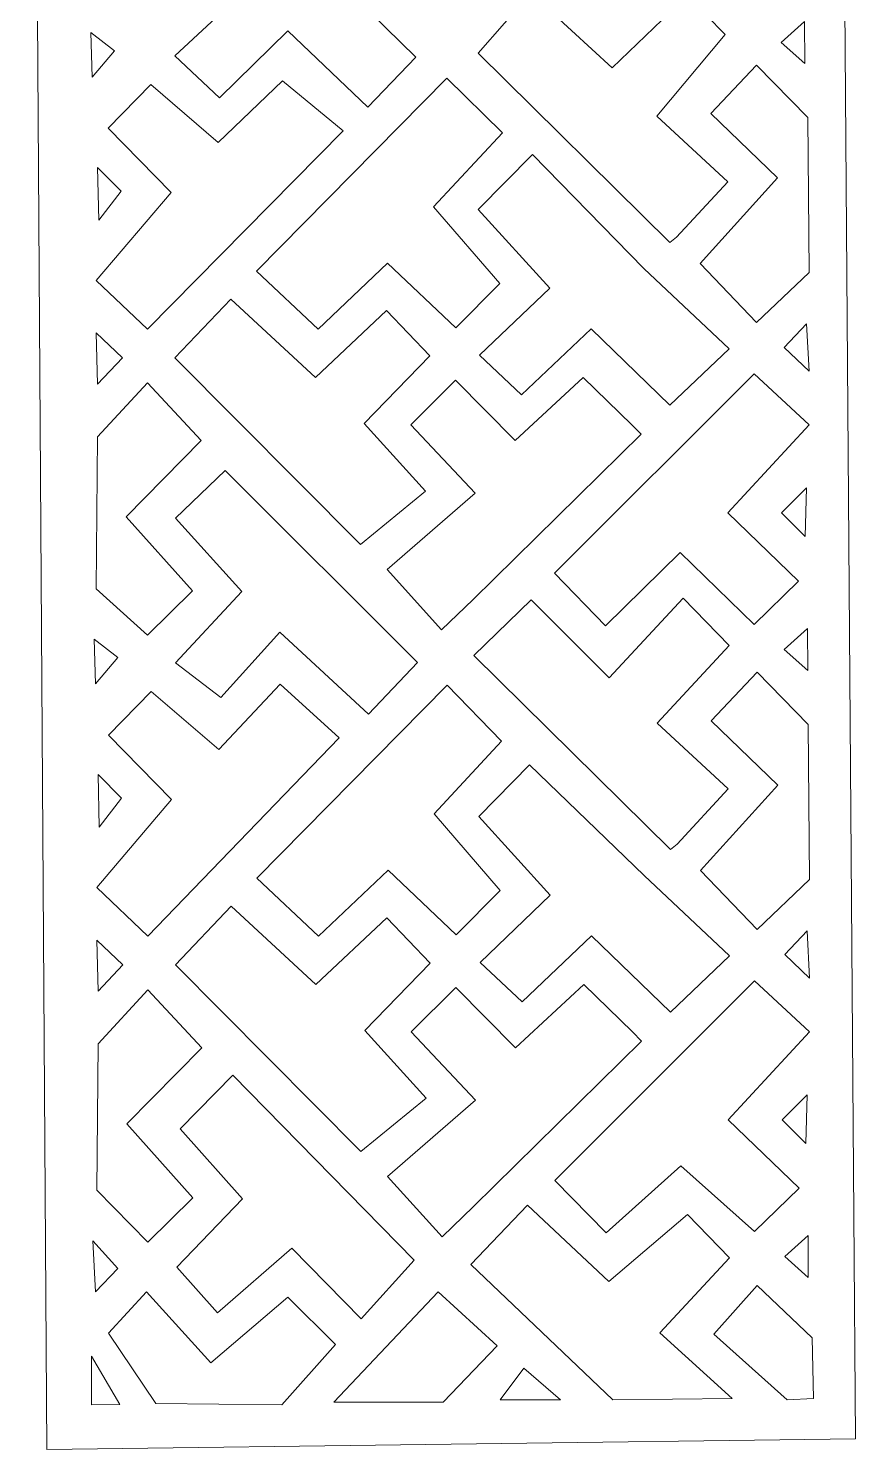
# Model space of a CAD drawing. Header units: centimetres. Extents: x -14.5 to -1.9, y -9.5 to 9.5.
# Drawn here: x -14.48 to -8.94, y -9.45 to 0.05 of the extents above; entities that cross this region are included whole.
import ezdxf

# ---------------------------------------------------------------- set-up
doc = ezdxf.new("R2010")
doc.units = ezdxf.units.CM
doc.header["$MEASUREMENT"] = 0
doc.layers.add('layer 1', color=7, linetype='Continuous')

msp = doc.modelspace()

# ---------------------------------------------------------------- linework, layer by layer
at = {"layer": 'layer 1', "color": 250, "lineweight": 9}
msp.add_open_spline([(-9.08101, 9.5), (-9.08101, 9.5), (-8.94045, -9.38131), (-8.94045, -9.38131), (-8.94045, -9.38131), (-8.94045, -9.38131), (-14.35207, -9.45239), (-14.35207, -9.45239), (-14.35207, -9.45239), (-14.35207, -9.45239), (-14.47507, 9.39337), (-14.47507, 9.39337), (-14.47507, 9.39337), (-14.47507, 9.39337), (-9.08101, 9.5), (-9.08101, 9.5)], degree=3, knots=[0, 0, 0, 0, 0.2, 0.2, 0.2, 0.2, 0.4, 0.4, 0.4, 0.4, 0.6, 0.6, 0.6, 0.6, 1, 1, 1, 1], dxfattribs=at)
at = {"layer": 'layer 1', "color": 7, "lineweight": 9}
for points, knots in [([(-13.20568, 1.15763), (-13.20568, 1.15763), (-13.49505, 0.84118), (-13.49505, 0.84118), (-13.49505, 0.84118), (-13.49505, 0.84118), (-13.03624, 0.29972), (-13.03624, 0.29972), (-13.03624, 0.29972), (-13.03624, 0.29972), (-13.49432, -0.12944), (-13.49432, -0.12944), (-13.49432, -0.12944), (-13.49432, -0.12944), (-13.19563, -0.41055), (-13.19563, -0.41055), (-13.19563, -0.41055), (-13.19563, -0.41055), (-12.7388, 0.03746), (-12.7388, 0.03746), (-12.7388, 0.03746), (-12.7388, 0.03746), (-12.20291, -0.47205), (-12.20291, -0.47205), (-12.20291, -0.47205), (-12.20291, -0.47205), (-11.88355, -0.1375), (-11.88355, -0.1375), (-11.88355, -0.1375), (-11.88355, -0.1375), (-13.20568, 1.15763), (-13.20568, 1.15763)], [0, 0, 0, 0, 0.1111111, 0.1111111, 0.1111111, 0.1111111, 0.2222222, 0.2222222, 0.2222222, 0.2222222, 0.3333333, 0.3333333, 0.3333333, 0.3333333, 0.4444444, 0.4444444, 0.4444444, 0.4444444, 0.5555556, 0.5555556, 0.5555556, 0.5555556, 0.6666667, 0.6666667, 0.6666667, 0.6666667, 0.7777778, 0.7777778, 0.7777778, 0.7777778, 1, 1, 1, 1]), ([(-11.11356, 0.29225), (-11.11356, 0.29225), (-11.46497, -0.11186), (-11.46497, -0.11186), (-11.46497, -0.11186), (-11.46497, -0.11186), (-10.18234, -1.37691), (-10.18234, -1.37691), (-10.18234, -1.37691), (-10.18234, -1.37691), (-10.13841, -1.34177), (-10.13841, -1.34177), (-10.13841, -1.34177), (-10.13841, -1.34177), (-9.79579, -0.9728), (-9.79579, -0.9728), (-9.79579, -0.9728), (-9.79579, -0.9728), (-10.2702, -0.53353), (-10.2702, -0.53353), (-10.2702, -0.53353), (-10.2702, -0.53353), (-9.81391, 0.01313), (-9.81391, 0.01313), (-9.81391, 0.01313), (-9.81391, 0.01313), (-10.06813, 0.27467), (-10.06813, 0.27467), (-10.06813, 0.27467), (-10.06813, 0.27467), (-10.56889, -0.2085), (-10.56889, -0.2085), (-10.56889, -0.2085), (-10.56889, -0.2085), (-11.11356, 0.29225), (-11.11356, 0.29225)], [0, 0, 0, 0, 0.1, 0.1, 0.1, 0.1, 0.2, 0.2, 0.2, 0.2, 0.3, 0.3, 0.3, 0.3, 0.4, 0.4, 0.4, 0.4, 0.5, 0.5, 0.5, 0.5, 0.6, 0.6, 0.6, 0.6, 0.7, 0.7, 0.7, 0.7, 0.8, 0.8, 0.8, 0.8, 1, 1, 1, 1]), ([(-9.28235, 0.09988), (-9.28235, 0.09988), (-9.43879, -0.04071), (-9.43879, -0.04071), (-9.43879, -0.04071), (-9.43879, -0.04071), (-9.28065, -0.18125), (-9.28065, -0.18125), (-9.28065, -0.18125), (-9.28065, -0.18125), (-9.28235, 0.09988), (-9.28235, 0.09988)], [0, 0, 0, 0, 0.25, 0.25, 0.25, 0.25, 0.5, 0.5, 0.5, 0.5, 1, 1, 1, 1]), ([(-14.05655, 0.02758), (-14.05655, 0.02758), (-14.04777, -0.27109), (-14.04777, -0.27109), (-14.04777, -0.27109), (-14.04777, -0.27109), (-13.89843, -0.0954), (-13.89843, -0.0954), (-13.89843, -0.0954), (-13.89843, -0.0954), (-14.05655, 0.02758), (-14.05655, 0.02758)], [0, 0, 0, 0, 0.25, 0.25, 0.25, 0.25, 0.5, 0.5, 0.5, 0.5, 1, 1, 1, 1]), ([(-11.67581, -0.27877), (-11.67581, -0.27877), (-12.94965, -1.57018), (-12.94965, -1.57018), (-12.94965, -1.57018), (-12.94965, -1.57018), (-12.53676, -1.95673), (-12.53676, -1.95673), (-12.53676, -1.95673), (-12.53676, -1.95673), (-12.07141, -1.51578), (-12.07141, -1.51578), (-12.07141, -1.51578), (-12.07141, -1.51578), (-11.61572, -1.94938), (-11.61572, -1.94938), (-11.61572, -1.94938), (-11.61572, -1.94938), (-11.32167, -1.652), (-11.32167, -1.652), (-11.32167, -1.652), (-11.32167, -1.652), (-11.76366, -1.13971), (-11.76366, -1.13971), (-11.76366, -1.13971), (-11.76366, -1.13971), (-11.30203, -0.6445), (-11.30203, -0.6445), (-11.30203, -0.6445), (-11.30203, -0.6445), (-11.67581, -0.27877), (-11.67581, -0.27877)], [0, 0, 0, 0, 0.1111111, 0.1111111, 0.1111111, 0.1111111, 0.2222222, 0.2222222, 0.2222222, 0.2222222, 0.3333333, 0.3333333, 0.3333333, 0.3333333, 0.4444444, 0.4444444, 0.4444444, 0.4444444, 0.5555556, 0.5555556, 0.5555556, 0.5555556, 0.6666667, 0.6666667, 0.6666667, 0.6666667, 0.7777778, 0.7777778, 0.7777778, 0.7777778, 1, 1, 1, 1]), ([(-9.60252, -0.19094), (-9.60252, -0.19094), (-9.91001, -0.51597), (-9.91001, -0.51597), (-9.91001, -0.51597), (-9.91001, -0.51597), (-9.46318, -0.94624), (-9.46318, -0.94624), (-9.46318, -0.94624), (-9.46318, -0.94624), (-9.98029, -1.51748), (-9.98029, -1.51748), (-9.98029, -1.51748), (-9.98029, -1.51748), (-9.60252, -1.91281), (-9.60252, -1.91281), (-9.60252, -1.91281), (-9.60252, -1.91281), (-9.25111, -1.57896), (-9.25111, -1.57896), (-9.25111, -1.57896), (-9.25111, -1.57896), (-9.25989, -0.54233), (-9.25989, -0.54233), (-9.25989, -0.54233), (-9.25989, -0.54233), (-9.60252, -0.19094), (-9.60252, -0.19094)], [0, 0, 0, 0, 0.125, 0.125, 0.125, 0.125, 0.25, 0.25, 0.25, 0.25, 0.375, 0.375, 0.375, 0.375, 0.5, 0.5, 0.5, 0.5, 0.625, 0.625, 0.625, 0.625, 0.75, 0.75, 0.75, 0.75, 1, 1, 1, 1]), ([(-13.6561, -0.32094), (-13.6561, -0.32094), (-13.94237, -0.61259), (-13.94237, -0.61259), (-13.94237, -0.61259), (-13.94237, -0.61259), (-13.52068, -1.04309), (-13.52068, -1.04309), (-13.52068, -1.04309), (-13.52068, -1.04309), (-14.02143, -1.63168), (-14.02143, -1.63168), (-14.02143, -1.63168), (-14.02143, -1.63168), (-13.67881, -1.95673), (-13.67881, -1.95673), (-13.67881, -1.95673), (-13.67881, -1.95673), (-12.36983, -0.63018), (-12.36983, -0.63018), (-12.36983, -0.63018), (-12.36983, -0.63018), (-12.77394, -0.29635), (-12.77394, -0.29635), (-12.77394, -0.29635), (-12.77394, -0.29635), (-13.20441, -0.70924), (-13.20441, -0.70924), (-13.20441, -0.70924), (-13.20441, -0.70924), (-13.6561, -0.32094), (-13.6561, -0.32094)], [0, 0, 0, 0, 0.1111111, 0.1111111, 0.1111111, 0.1111111, 0.2222222, 0.2222222, 0.2222222, 0.2222222, 0.3333333, 0.3333333, 0.3333333, 0.3333333, 0.4444444, 0.4444444, 0.4444444, 0.4444444, 0.5555556, 0.5555556, 0.5555556, 0.5555556, 0.6666667, 0.6666667, 0.6666667, 0.6666667, 0.7777778, 0.7777778, 0.7777778, 0.7777778, 1, 1, 1, 1]), ([(-11.10297, -0.78973), (-11.10297, -0.78973), (-11.46497, -1.15727), (-11.46497, -1.15727), (-11.46497, -1.15727), (-11.46497, -1.15727), (-10.98645, -1.6827), (-10.98645, -1.6827), (-10.98645, -1.6827), (-10.98645, -1.6827), (-11.45619, -2.13243), (-11.45619, -2.13243), (-11.45619, -2.13243), (-11.45619, -2.13243), (-11.17506, -2.39598), (-11.17506, -2.39598), (-11.17506, -2.39598), (-11.17506, -2.39598), (-10.7103, -1.95561), (-10.7103, -1.95561), (-10.7103, -1.95561), (-10.7103, -1.95561), (-10.18234, -2.46626), (-10.18234, -2.46626), (-10.18234, -2.46626), (-10.18234, -2.46626), (-9.78701, -2.08851), (-9.78701, -2.08851), (-9.78701, -2.08851), (-9.78701, -2.08851), (-10.35804, -1.55262), (-10.35804, -1.55262), (-10.35804, -1.55262), (-10.35804, -1.55262), (-11.10297, -0.78973), (-11.10297, -0.78973)], [0, 0, 0, 0, 0.1, 0.1, 0.1, 0.1, 0.2, 0.2, 0.2, 0.2, 0.3, 0.3, 0.3, 0.3, 0.4, 0.4, 0.4, 0.4, 0.5, 0.5, 0.5, 0.5, 0.6, 0.6, 0.6, 0.6, 0.7, 0.7, 0.7, 0.7, 0.8, 0.8, 0.8, 0.8, 1, 1, 1, 1]), ([(-14.01265, -0.87616), (-14.01265, -0.87616), (-14.00385, -1.22757), (-14.00385, -1.22757), (-14.00385, -1.22757), (-14.00385, -1.22757), (-13.85451, -1.03429), (-13.85451, -1.03429), (-13.85451, -1.03429), (-13.85451, -1.03429), (-14.01265, -0.87616), (-14.01265, -0.87616)], [0, 0, 0, 0, 0.25, 0.25, 0.25, 0.25, 0.5, 0.5, 0.5, 0.5, 1, 1, 1, 1]), ([(-13.12064, -1.75711), (-13.12064, -1.75711), (-13.49432, -2.14999), (-13.49432, -2.14999), (-13.49432, -2.14999), (-13.49432, -2.14999), (-12.25353, -3.39888), (-12.25353, -3.39888), (-12.25353, -3.39888), (-12.25353, -3.39888), (-11.81771, -3.04062), (-11.81771, -3.04062), (-11.81771, -3.04062), (-11.81771, -3.04062), (-12.22775, -2.58925), (-12.22775, -2.58925), (-12.22775, -2.58925), (-12.22775, -2.58925), (-11.78946, -2.137), (-11.78946, -2.137), (-11.78946, -2.137), (-11.78946, -2.137), (-12.07992, -1.83373), (-12.07992, -1.83373), (-12.07992, -1.83373), (-12.07992, -1.83373), (-12.55432, -2.28178), (-12.55432, -2.28178), (-12.55432, -2.28178), (-12.55432, -2.28178), (-13.12064, -1.75711), (-13.12064, -1.75711)], [0, 0, 0, 0, 0.1111111, 0.1111111, 0.1111111, 0.1111111, 0.2222222, 0.2222222, 0.2222222, 0.2222222, 0.3333333, 0.3333333, 0.3333333, 0.3333333, 0.4444444, 0.4444444, 0.4444444, 0.4444444, 0.5555556, 0.5555556, 0.5555556, 0.5555556, 0.6666667, 0.6666667, 0.6666667, 0.6666667, 0.7777778, 0.7777778, 0.7777778, 0.7777778, 1, 1, 1, 1]), ([(-14.02143, -1.98307), (-14.02143, -1.98307), (-14.01265, -2.3257), (-14.01265, -2.3257), (-14.01265, -2.3257), (-14.01265, -2.3257), (-13.84573, -2.14999), (-13.84573, -2.14999), (-13.84573, -2.14999), (-13.84573, -2.14999), (-14.02143, -1.98307), (-14.02143, -1.98307)], [0, 0, 0, 0, 0.25, 0.25, 0.25, 0.25, 0.5, 0.5, 0.5, 0.5, 1, 1, 1, 1]), ([(-9.26869, -1.92159), (-9.26869, -1.92159), (-9.41804, -2.07971), (-9.41804, -2.07971), (-9.41804, -2.07971), (-9.41804, -2.07971), (-9.25111, -2.23786), (-9.25111, -2.23786), (-9.25111, -2.23786), (-9.25111, -2.23786), (-9.26869, -1.92159), (-9.26869, -1.92159)], [0, 0, 0, 0, 0.25, 0.25, 0.25, 0.25, 0.5, 0.5, 0.5, 0.5, 1, 1, 1, 1]), ([(-9.6201, -2.25542), (-9.6201, -2.25542), (-10.95541, -3.59075), (-10.95541, -3.59075), (-10.95541, -3.59075), (-10.95541, -3.59075), (-10.61281, -3.94216), (-10.61281, -3.94216), (-10.61281, -3.94216), (-10.61281, -3.94216), (-10.11359, -3.45118), (-10.11359, -3.45118), (-10.11359, -3.45118), (-10.11359, -3.45118), (-9.6201, -3.93338), (-9.6201, -3.93338), (-9.6201, -3.93338), (-9.6201, -3.93338), (-9.32139, -3.64345), (-9.32139, -3.64345), (-9.32139, -3.64345), (-9.32139, -3.64345), (-9.79579, -3.18664), (-9.79579, -3.18664), (-9.79579, -3.18664), (-9.79579, -3.18664), (-9.25111, -2.59805), (-9.25111, -2.59805), (-9.25111, -2.59805), (-9.25111, -2.59805), (-9.6201, -2.25542), (-9.6201, -2.25542)], [0, 0, 0, 0, 0.1111111, 0.1111111, 0.1111111, 0.1111111, 0.2222222, 0.2222222, 0.2222222, 0.2222222, 0.3333333, 0.3333333, 0.3333333, 0.3333333, 0.4444444, 0.4444444, 0.4444444, 0.4444444, 0.5555556, 0.5555556, 0.5555556, 0.5555556, 0.6666667, 0.6666667, 0.6666667, 0.6666667, 0.7777778, 0.7777778, 0.7777778, 0.7777778, 1, 1, 1, 1]), ([(-13.67881, -2.31692), (-13.67881, -2.31692), (-14.01265, -2.67711), (-14.01265, -2.67711), (-14.01265, -2.67711), (-14.01265, -2.67711), (-14.02073, -3.69354), (-14.02073, -3.69354), (-14.02073, -3.69354), (-14.02073, -3.69354), (-13.67881, -4.00366), (-13.67881, -4.00366), (-13.67881, -4.00366), (-13.67881, -4.00366), (-13.37777, -3.7073), (-13.37777, -3.7073), (-13.37777, -3.7073), (-13.37777, -3.7073), (-13.82055, -3.21371), (-13.82055, -3.21371), (-13.82055, -3.21371), (-13.82055, -3.21371), (-13.31862, -2.70347), (-13.31862, -2.70347), (-13.31862, -2.70347), (-13.31862, -2.70347), (-13.67881, -2.31692), (-13.67881, -2.31692)], [0, 0, 0, 0, 0.125, 0.125, 0.125, 0.125, 0.25, 0.25, 0.25, 0.25, 0.375, 0.375, 0.375, 0.375, 0.5, 0.5, 0.5, 0.5, 0.625, 0.625, 0.625, 0.625, 0.75, 0.75, 0.75, 0.75, 1, 1, 1, 1]), ([(-10.76215, -2.28178), (-10.76215, -2.28178), (-11.21898, -2.70347), (-11.21898, -2.70347), (-11.21898, -2.70347), (-11.21898, -2.70347), (-11.61853, -2.29979), (-11.61853, -2.29979), (-11.61853, -2.29979), (-11.61853, -2.29979), (-11.91638, -2.5967), (-11.91638, -2.5967), (-11.91638, -2.5967), (-11.91638, -2.5967), (-11.48591, -3.05486), (-11.48591, -3.05486), (-11.48591, -3.05486), (-11.48591, -3.05486), (-12.07519, -3.56593), (-12.07519, -3.56593), (-12.07519, -3.56593), (-12.07519, -3.56593), (-11.71096, -3.96852), (-11.71096, -3.96852), (-11.71096, -3.96852), (-11.71096, -3.96852), (-11.50011, -3.76646), (-11.50011, -3.76646), (-11.50011, -3.76646), (-11.50011, -3.76646), (-10.3756, -2.65953), (-10.3756, -2.65953), (-10.3756, -2.65953), (-10.3756, -2.65953), (-10.4371, -2.59805), (-10.4371, -2.59805), (-10.4371, -2.59805), (-10.4371, -2.59805), (-10.76215, -2.28178), (-10.76215, -2.28178)], [0, 0, 0, 0, 0.0909091, 0.0909091, 0.0909091, 0.0909091, 0.1818182, 0.1818182, 0.1818182, 0.1818182, 0.2727273, 0.2727273, 0.2727273, 0.2727273, 0.3636364, 0.3636364, 0.3636364, 0.3636364, 0.4545455, 0.4545455, 0.4545455, 0.4545455, 0.5454545, 0.5454545, 0.5454545, 0.5454545, 0.6363636, 0.6363636, 0.6363636, 0.6363636, 0.7272727, 0.7272727, 0.7272727, 0.7272727, 0.8181818, 0.8181818, 0.8181818, 0.8181818, 1, 1, 1, 1]), ([(-13.15802, -2.90306), (-13.15802, -2.90306), (-13.48998, -3.22101), (-13.48998, -3.22101), (-13.48998, -3.22101), (-13.48998, -3.22101), (-13.04693, -3.71191), (-13.04693, -3.71191), (-13.04693, -3.71191), (-13.04693, -3.71191), (-13.49112, -4.19014), (-13.49112, -4.19014), (-13.49112, -4.19014), (-13.49112, -4.19014), (-13.18687, -4.4217), (-13.18687, -4.4217), (-13.18687, -4.4217), (-13.18687, -4.4217), (-12.79277, -3.98513), (-12.79277, -3.98513), (-12.79277, -3.98513), (-12.79277, -3.98513), (-12.19971, -4.53275), (-12.19971, -4.53275), (-12.19971, -4.53275), (-12.19971, -4.53275), (-11.87113, -4.1885), (-11.87113, -4.1885), (-11.87113, -4.1885), (-11.87113, -4.1885), (-13.15802, -2.90306), (-13.15802, -2.90306)], [0, 0, 0, 0, 0.1111111, 0.1111111, 0.1111111, 0.1111111, 0.2222222, 0.2222222, 0.2222222, 0.2222222, 0.3333333, 0.3333333, 0.3333333, 0.3333333, 0.4444444, 0.4444444, 0.4444444, 0.4444444, 0.5555556, 0.5555556, 0.5555556, 0.5555556, 0.6666667, 0.6666667, 0.6666667, 0.6666667, 0.7777778, 0.7777778, 0.7777778, 0.7777778, 1, 1, 1, 1]), ([(-9.26869, -3.01972), (-9.26869, -3.01972), (-9.4356, -3.18664), (-9.4356, -3.18664), (-9.4356, -3.18664), (-9.4356, -3.18664), (-9.27747, -3.34476), (-9.27747, -3.34476), (-9.27747, -3.34476), (-9.27747, -3.34476), (-9.26869, -3.01972), (-9.26869, -3.01972)], [0, 0, 0, 0, 0.25, 0.25, 0.25, 0.25, 0.5, 0.5, 0.5, 0.5, 1, 1, 1, 1]), ([(-11.11036, -3.76845), (-11.11036, -3.76845), (-11.4938, -4.14097), (-11.4938, -4.14097), (-11.4938, -4.14097), (-11.4938, -4.14097), (-10.17914, -5.43761), (-10.17914, -5.43761), (-10.17914, -5.43761), (-10.17914, -5.43761), (-10.13522, -5.40247), (-10.13522, -5.40247), (-10.13522, -5.40247), (-10.13522, -5.40247), (-9.79259, -5.0335), (-9.79259, -5.0335), (-9.79259, -5.0335), (-9.79259, -5.0335), (-10.267, -4.59423), (-10.267, -4.59423), (-10.267, -4.59423), (-10.267, -4.59423), (-9.78532, -4.07297), (-9.78532, -4.07297), (-9.78532, -4.07297), (-9.78532, -4.07297), (-10.09343, -3.75676), (-10.09343, -3.75676), (-10.09343, -3.75676), (-10.09343, -3.75676), (-10.5896, -4.28998), (-10.5896, -4.28998), (-10.5896, -4.28998), (-10.5896, -4.28998), (-11.11036, -3.76845), (-11.11036, -3.76845)], [0, 0, 0, 0, 0.1, 0.1, 0.1, 0.1, 0.2, 0.2, 0.2, 0.2, 0.3, 0.3, 0.3, 0.3, 0.4, 0.4, 0.4, 0.4, 0.5, 0.5, 0.5, 0.5, 0.6, 0.6, 0.6, 0.6, 0.7, 0.7, 0.7, 0.7, 0.8, 0.8, 0.8, 0.8, 1, 1, 1, 1]), ([(-9.26159, -3.95972), (-9.26159, -3.95972), (-9.41804, -4.10031), (-9.41804, -4.10031), (-9.41804, -4.10031), (-9.41804, -4.10031), (-9.25989, -4.24085), (-9.25989, -4.24085), (-9.25989, -4.24085), (-9.25989, -4.24085), (-9.26159, -3.95972), (-9.26159, -3.95972)], [0, 0, 0, 0, 0.25, 0.25, 0.25, 0.25, 0.5, 0.5, 0.5, 0.5, 1, 1, 1, 1]), ([(-14.0358, -4.03202), (-14.0358, -4.03202), (-14.02702, -4.33068), (-14.02702, -4.33068), (-14.02702, -4.33068), (-14.02702, -4.33068), (-13.87767, -4.155), (-13.87767, -4.155), (-13.87767, -4.155), (-13.87767, -4.155), (-14.0358, -4.03202), (-14.0358, -4.03202)], [0, 0, 0, 0, 0.25, 0.25, 0.25, 0.25, 0.5, 0.5, 0.5, 0.5, 1, 1, 1, 1]), ([(-9.59932, -4.25164), (-9.59932, -4.25164), (-9.90681, -4.57667), (-9.90681, -4.57667), (-9.90681, -4.57667), (-9.90681, -4.57667), (-9.45999, -5.00693), (-9.45999, -5.00693), (-9.45999, -5.00693), (-9.45999, -5.00693), (-9.97709, -5.57817), (-9.97709, -5.57817), (-9.97709, -5.57817), (-9.97709, -5.57817), (-9.59932, -5.97351), (-9.59932, -5.97351), (-9.59932, -5.97351), (-9.59932, -5.97351), (-9.24791, -5.63966), (-9.24791, -5.63966), (-9.24791, -5.63966), (-9.24791, -5.63966), (-9.25669, -4.60303), (-9.25669, -4.60303), (-9.25669, -4.60303), (-9.25669, -4.60303), (-9.59932, -4.25164), (-9.59932, -4.25164)], [0, 0, 0, 0, 0.125, 0.125, 0.125, 0.125, 0.25, 0.25, 0.25, 0.25, 0.375, 0.375, 0.375, 0.375, 0.5, 0.5, 0.5, 0.5, 0.625, 0.625, 0.625, 0.625, 0.75, 0.75, 0.75, 0.75, 1, 1, 1, 1]), ([(-13.6529, -4.38164), (-13.6529, -4.38164), (-13.93918, -4.67329), (-13.93918, -4.67329), (-13.93918, -4.67329), (-13.93918, -4.67329), (-13.51749, -5.10378), (-13.51749, -5.10378), (-13.51749, -5.10378), (-13.51749, -5.10378), (-14.01824, -5.69238), (-14.01824, -5.69238), (-14.01824, -5.69238), (-14.01824, -5.69238), (-13.67561, -6.01743), (-13.67561, -6.01743), (-13.67561, -6.01743), (-13.67561, -6.01743), (-12.39522, -4.69087), (-12.39522, -4.69087), (-12.39522, -4.69087), (-12.39522, -4.69087), (-12.79092, -4.33205), (-12.79092, -4.33205), (-12.79092, -4.33205), (-12.79092, -4.33205), (-13.20122, -4.76993), (-13.20122, -4.76993), (-13.20122, -4.76993), (-13.20122, -4.76993), (-13.6529, -4.38164), (-13.6529, -4.38164)], [0, 0, 0, 0, 0.1111111, 0.1111111, 0.1111111, 0.1111111, 0.2222222, 0.2222222, 0.2222222, 0.2222222, 0.3333333, 0.3333333, 0.3333333, 0.3333333, 0.4444444, 0.4444444, 0.4444444, 0.4444444, 0.5555556, 0.5555556, 0.5555556, 0.5555556, 0.6666667, 0.6666667, 0.6666667, 0.6666667, 0.7777778, 0.7777778, 0.7777778, 0.7777778, 1, 1, 1, 1]), ([(-11.67262, -4.33946), (-11.67262, -4.33946), (-12.94645, -5.63088), (-12.94645, -5.63088), (-12.94645, -5.63088), (-12.94645, -5.63088), (-12.53356, -6.01743), (-12.53356, -6.01743), (-12.53356, -6.01743), (-12.53356, -6.01743), (-12.06822, -5.57647), (-12.06822, -5.57647), (-12.06822, -5.57647), (-12.06822, -5.57647), (-11.61253, -6.01008), (-11.61253, -6.01008), (-11.61253, -6.01008), (-11.61253, -6.01008), (-11.31847, -5.7127), (-11.31847, -5.7127), (-11.31847, -5.7127), (-11.31847, -5.7127), (-11.76046, -5.2004), (-11.76046, -5.2004), (-11.76046, -5.2004), (-11.76046, -5.2004), (-11.30911, -4.71389), (-11.30911, -4.71389), (-11.30911, -4.71389), (-11.30911, -4.71389), (-11.67262, -4.33946), (-11.67262, -4.33946)], [0, 0, 0, 0, 0.1111111, 0.1111111, 0.1111111, 0.1111111, 0.2222222, 0.2222222, 0.2222222, 0.2222222, 0.3333333, 0.3333333, 0.3333333, 0.3333333, 0.4444444, 0.4444444, 0.4444444, 0.4444444, 0.5555556, 0.5555556, 0.5555556, 0.5555556, 0.6666667, 0.6666667, 0.6666667, 0.6666667, 0.7777778, 0.7777778, 0.7777778, 0.7777778, 1, 1, 1, 1]), ([(-14.00946, -4.93686), (-14.00946, -4.93686), (-14.00066, -5.28827), (-14.00066, -5.28827), (-14.00066, -5.28827), (-14.00066, -5.28827), (-13.85131, -5.09498), (-13.85131, -5.09498), (-13.85131, -5.09498), (-13.85131, -5.09498), (-14.00946, -4.93686), (-14.00946, -4.93686)], [0, 0, 0, 0, 0.25, 0.25, 0.25, 0.25, 0.5, 0.5, 0.5, 0.5, 1, 1, 1, 1]), ([(-11.12188, -4.87284), (-11.12188, -4.87284), (-11.46177, -5.21796), (-11.46177, -5.21796), (-11.46177, -5.21796), (-11.46177, -5.21796), (-10.98325, -5.7434), (-10.98325, -5.7434), (-10.98325, -5.7434), (-10.98325, -5.7434), (-11.45299, -6.19313), (-11.45299, -6.19313), (-11.45299, -6.19313), (-11.45299, -6.19313), (-11.17186, -6.45668), (-11.17186, -6.45668), (-11.17186, -6.45668), (-11.17186, -6.45668), (-10.7071, -6.01631), (-10.7071, -6.01631), (-10.7071, -6.01631), (-10.7071, -6.01631), (-10.17914, -6.52696), (-10.17914, -6.52696), (-10.17914, -6.52696), (-10.17914, -6.52696), (-9.78381, -6.14921), (-9.78381, -6.14921), (-9.78381, -6.14921), (-9.78381, -6.14921), (-10.35484, -5.61332), (-10.35484, -5.61332), (-10.35484, -5.61332), (-10.35484, -5.61332), (-11.12188, -4.87284), (-11.12188, -4.87284)], [0, 0, 0, 0, 0.1, 0.1, 0.1, 0.1, 0.2, 0.2, 0.2, 0.2, 0.3, 0.3, 0.3, 0.3, 0.4, 0.4, 0.4, 0.4, 0.5, 0.5, 0.5, 0.5, 0.6, 0.6, 0.6, 0.6, 0.7, 0.7, 0.7, 0.7, 0.8, 0.8, 0.8, 0.8, 1, 1, 1, 1]), ([(-13.11744, -5.81781), (-13.11744, -5.81781), (-13.49112, -6.21069), (-13.49112, -6.21069), (-13.49112, -6.21069), (-13.49112, -6.21069), (-12.25034, -7.45957), (-12.25034, -7.45957), (-12.25034, -7.45957), (-12.25034, -7.45957), (-11.81451, -7.10131), (-11.81451, -7.10131), (-11.81451, -7.10131), (-11.81451, -7.10131), (-12.22456, -6.64994), (-12.22456, -6.64994), (-12.22456, -6.64994), (-12.22456, -6.64994), (-11.78626, -6.1977), (-11.78626, -6.1977), (-11.78626, -6.1977), (-11.78626, -6.1977), (-12.07673, -5.89442), (-12.07673, -5.89442), (-12.07673, -5.89442), (-12.07673, -5.89442), (-12.55112, -6.34247), (-12.55112, -6.34247), (-12.55112, -6.34247), (-12.55112, -6.34247), (-13.11744, -5.81781), (-13.11744, -5.81781)], [0, 0, 0, 0, 0.1111111, 0.1111111, 0.1111111, 0.1111111, 0.2222222, 0.2222222, 0.2222222, 0.2222222, 0.3333333, 0.3333333, 0.3333333, 0.3333333, 0.4444444, 0.4444444, 0.4444444, 0.4444444, 0.5555556, 0.5555556, 0.5555556, 0.5555556, 0.6666667, 0.6666667, 0.6666667, 0.6666667, 0.7777778, 0.7777778, 0.7777778, 0.7777778, 1, 1, 1, 1]), ([(-9.2655, -5.98229), (-9.2655, -5.98229), (-9.41484, -6.14041), (-9.41484, -6.14041), (-9.41484, -6.14041), (-9.41484, -6.14041), (-9.24791, -6.29855), (-9.24791, -6.29855), (-9.24791, -6.29855), (-9.24791, -6.29855), (-9.2655, -5.98229), (-9.2655, -5.98229)], [0, 0, 0, 0, 0.25, 0.25, 0.25, 0.25, 0.5, 0.5, 0.5, 0.5, 1, 1, 1, 1]), ([(-14.01824, -6.04377), (-14.01824, -6.04377), (-14.00946, -6.3864), (-14.00946, -6.3864), (-14.00946, -6.3864), (-14.00946, -6.3864), (-13.84253, -6.21069), (-13.84253, -6.21069), (-13.84253, -6.21069), (-13.84253, -6.21069), (-14.01824, -6.04377), (-14.01824, -6.04377)], [0, 0, 0, 0, 0.25, 0.25, 0.25, 0.25, 0.5, 0.5, 0.5, 0.5, 1, 1, 1, 1]), ([(-10.75895, -6.34247), (-10.75895, -6.34247), (-11.21579, -6.76417), (-11.21579, -6.76417), (-11.21579, -6.76417), (-11.21579, -6.76417), (-11.61533, -6.36049), (-11.61533, -6.36049), (-11.61533, -6.36049), (-11.61533, -6.36049), (-11.91319, -6.65739), (-11.91319, -6.65739), (-11.91319, -6.65739), (-11.91319, -6.65739), (-11.48272, -7.11555), (-11.48272, -7.11555), (-11.48272, -7.11555), (-11.48272, -7.11555), (-12.072, -7.62662), (-12.072, -7.62662), (-12.072, -7.62662), (-12.072, -7.62662), (-11.70776, -8.02922), (-11.70776, -8.02922), (-11.70776, -8.02922), (-11.70776, -8.02922), (-11.49691, -7.82715), (-11.49691, -7.82715), (-11.49691, -7.82715), (-11.49691, -7.82715), (-10.3724, -6.72022), (-10.3724, -6.72022), (-10.3724, -6.72022), (-10.3724, -6.72022), (-10.43391, -6.65874), (-10.43391, -6.65874), (-10.43391, -6.65874), (-10.43391, -6.65874), (-10.75895, -6.34247), (-10.75895, -6.34247)], [0, 0, 0, 0, 0.0909091, 0.0909091, 0.0909091, 0.0909091, 0.1818182, 0.1818182, 0.1818182, 0.1818182, 0.2727273, 0.2727273, 0.2727273, 0.2727273, 0.3636364, 0.3636364, 0.3636364, 0.3636364, 0.4545455, 0.4545455, 0.4545455, 0.4545455, 0.5454545, 0.5454545, 0.5454545, 0.5454545, 0.6363636, 0.6363636, 0.6363636, 0.6363636, 0.7272727, 0.7272727, 0.7272727, 0.7272727, 0.8181818, 0.8181818, 0.8181818, 0.8181818, 1, 1, 1, 1]), ([(-9.6169, -6.31611), (-9.6169, -6.31611), (-10.95222, -7.65145), (-10.95222, -7.65145), (-10.95222, -7.65145), (-10.95222, -7.65145), (-10.60961, -8.00286), (-10.60961, -8.00286), (-10.60961, -8.00286), (-10.60961, -8.00286), (-10.10886, -7.55483), (-10.10886, -7.55483), (-10.10886, -7.55483), (-10.10886, -7.55483), (-9.6169, -7.99408), (-9.6169, -7.99408), (-9.6169, -7.99408), (-9.6169, -7.99408), (-9.3182, -7.70415), (-9.3182, -7.70415), (-9.3182, -7.70415), (-9.3182, -7.70415), (-9.79259, -7.24734), (-9.79259, -7.24734), (-9.79259, -7.24734), (-9.79259, -7.24734), (-9.24791, -6.65874), (-9.24791, -6.65874), (-9.24791, -6.65874), (-9.24791, -6.65874), (-9.6169, -6.31611), (-9.6169, -6.31611)], [0, 0, 0, 0, 0.1111111, 0.1111111, 0.1111111, 0.1111111, 0.2222222, 0.2222222, 0.2222222, 0.2222222, 0.3333333, 0.3333333, 0.3333333, 0.3333333, 0.4444444, 0.4444444, 0.4444444, 0.4444444, 0.5555556, 0.5555556, 0.5555556, 0.5555556, 0.6666667, 0.6666667, 0.6666667, 0.6666667, 0.7777778, 0.7777778, 0.7777778, 0.7777778, 1, 1, 1, 1]), ([(-13.67561, -6.37762), (-13.67561, -6.37762), (-14.00946, -6.7378), (-14.00946, -6.7378), (-14.00946, -6.7378), (-14.00946, -6.7378), (-14.01797, -7.71619), (-14.01797, -7.71619), (-14.01797, -7.71619), (-14.01797, -7.71619), (-13.67561, -8.06436), (-13.67561, -8.06436), (-13.67561, -8.06436), (-13.67561, -8.06436), (-13.37458, -7.768), (-13.37458, -7.768), (-13.37458, -7.768), (-13.37458, -7.768), (-13.81736, -7.2744), (-13.81736, -7.2744), (-13.81736, -7.2744), (-13.81736, -7.2744), (-13.31542, -6.76417), (-13.31542, -6.76417), (-13.31542, -6.76417), (-13.31542, -6.76417), (-13.67561, -6.37762), (-13.67561, -6.37762)], [0, 0, 0, 0, 0.125, 0.125, 0.125, 0.125, 0.25, 0.25, 0.25, 0.25, 0.375, 0.375, 0.375, 0.375, 0.5, 0.5, 0.5, 0.5, 0.625, 0.625, 0.625, 0.625, 0.75, 0.75, 0.75, 0.75, 1, 1, 1, 1]), ([(-13.10806, -6.94724), (-13.10806, -6.94724), (-13.45997, -7.30645), (-13.45997, -7.30645), (-13.45997, -7.30645), (-13.45997, -7.30645), (-13.04309, -7.77445), (-13.04309, -7.77445), (-13.04309, -7.77445), (-13.04309, -7.77445), (-13.48234, -8.23126), (-13.48234, -8.23126), (-13.48234, -8.23126), (-13.48234, -8.23126), (-13.21002, -8.53875), (-13.21002, -8.53875), (-13.21002, -8.53875), (-13.21002, -8.53875), (-12.71344, -8.10429), (-12.71344, -8.10429), (-12.71344, -8.10429), (-12.71344, -8.10429), (-12.24876, -8.57671), (-12.24876, -8.57671), (-12.24876, -8.57671), (-12.24876, -8.57671), (-11.89451, -8.18468), (-11.89451, -8.18468), (-11.89451, -8.18468), (-11.89451, -8.18468), (-13.10806, -6.94724), (-13.10806, -6.94724)], [0, 0, 0, 0, 0.1111111, 0.1111111, 0.1111111, 0.1111111, 0.2222222, 0.2222222, 0.2222222, 0.2222222, 0.3333333, 0.3333333, 0.3333333, 0.3333333, 0.4444444, 0.4444444, 0.4444444, 0.4444444, 0.5555556, 0.5555556, 0.5555556, 0.5555556, 0.6666667, 0.6666667, 0.6666667, 0.6666667, 0.7777778, 0.7777778, 0.7777778, 0.7777778, 1, 1, 1, 1]), ([(-9.2655, -7.08041), (-9.2655, -7.08041), (-9.4324, -7.24734), (-9.4324, -7.24734), (-9.4324, -7.24734), (-9.4324, -7.24734), (-9.27428, -7.40546), (-9.27428, -7.40546), (-9.27428, -7.40546), (-9.27428, -7.40546), (-9.2655, -7.08041), (-9.2655, -7.08041)], [0, 0, 0, 0, 0.25, 0.25, 0.25, 0.25, 0.5, 0.5, 0.5, 0.5, 1, 1, 1, 1]), ([(-11.13672, -7.81837), (-11.13672, -7.81837), (-11.51447, -8.2137), (-11.51447, -8.2137), (-11.51447, -8.2137), (-11.51447, -8.2137), (-10.56569, -9.11857), (-10.56569, -9.11857), (-10.56569, -9.11857), (-10.56569, -9.11857), (-9.76625, -9.10979), (-9.76625, -9.10979), (-9.76625, -9.10979), (-9.76625, -9.10979), (-10.24942, -8.67053), (-10.24942, -8.67053), (-10.24942, -8.67053), (-10.24942, -8.67053), (-9.78381, -8.16978), (-9.78381, -8.16978), (-9.78381, -8.16978), (-9.78381, -8.16978), (-10.06494, -7.87985), (-10.06494, -7.87985), (-10.06494, -7.87985), (-10.06494, -7.87985), (-10.59205, -8.32791), (-10.59205, -8.32791), (-10.59205, -8.32791), (-10.59205, -8.32791), (-11.13672, -7.81837), (-11.13672, -7.81837)], [0, 0, 0, 0, 0.1111111, 0.1111111, 0.1111111, 0.1111111, 0.2222222, 0.2222222, 0.2222222, 0.2222222, 0.3333333, 0.3333333, 0.3333333, 0.3333333, 0.4444444, 0.4444444, 0.4444444, 0.4444444, 0.5555556, 0.5555556, 0.5555556, 0.5555556, 0.6666667, 0.6666667, 0.6666667, 0.6666667, 0.7777778, 0.7777778, 0.7777778, 0.7777778, 1, 1, 1, 1]), ([(-14.0446, -8.05556), (-14.0446, -8.05556), (-14.02702, -8.39819), (-14.02702, -8.39819), (-14.02702, -8.39819), (-14.02702, -8.39819), (-13.87767, -8.24004), (-13.87767, -8.24004), (-13.87767, -8.24004), (-13.87767, -8.24004), (-14.0446, -8.05556), (-14.0446, -8.05556)], [0, 0, 0, 0, 0.25, 0.25, 0.25, 0.25, 0.5, 0.5, 0.5, 0.5, 1, 1, 1, 1]), ([(-9.2584, -8.02042), (-9.2584, -8.02042), (-9.41484, -8.161), (-9.41484, -8.161), (-9.41484, -8.161), (-9.41484, -8.161), (-9.25669, -8.30154), (-9.25669, -8.30154), (-9.25669, -8.30154), (-9.25669, -8.30154), (-9.2584, -8.02042), (-9.2584, -8.02042)], [0, 0, 0, 0, 0.25, 0.25, 0.25, 0.25, 0.5, 0.5, 0.5, 0.5, 1, 1, 1, 1]), ([(-9.59932, -8.35427), (-9.59932, -8.35427), (-9.88923, -8.67931), (-9.88923, -8.67931), (-9.88923, -8.67931), (-9.88923, -8.67931), (-9.39726, -9.11857), (-9.39726, -9.11857), (-9.39726, -9.11857), (-9.39726, -9.11857), (-9.22155, -9.10979), (-9.22155, -9.10979), (-9.22155, -9.10979), (-9.22155, -9.10979), (-9.23035, -8.70568), (-9.23035, -8.70568), (-9.23035, -8.70568), (-9.23035, -8.70568), (-9.59932, -8.35427), (-9.59932, -8.35427)], [0, 0, 0, 0, 0.1666667, 0.1666667, 0.1666667, 0.1666667, 0.3333333, 0.3333333, 0.3333333, 0.3333333, 0.5, 0.5, 0.5, 0.5, 0.6666667, 0.6666667, 0.6666667, 0.6666667, 1, 1, 1, 1]), ([(-12.7382, -8.43372), (-12.7382, -8.43372), (-13.25394, -8.87258), (-13.25394, -8.87258), (-13.25394, -8.87258), (-13.25394, -8.87258), (-13.68441, -8.39819), (-13.68441, -8.39819), (-13.68441, -8.39819), (-13.68441, -8.39819), (-13.93918, -8.67454), (-13.93918, -8.67454), (-13.93918, -8.67454), (-13.93918, -8.67454), (-13.62195, -9.14493), (-13.62195, -9.14493), (-13.62195, -9.14493), (-13.62195, -9.14493), (-12.77953, -9.15371), (-12.77953, -9.15371), (-12.77953, -9.15371), (-12.77953, -9.15371), (-12.42096, -8.74912), (-12.42096, -8.74912), (-12.42096, -8.74912), (-12.42096, -8.74912), (-12.7382, -8.43372), (-12.7382, -8.43372)], [0, 0, 0, 0, 0.125, 0.125, 0.125, 0.125, 0.25, 0.25, 0.25, 0.25, 0.375, 0.375, 0.375, 0.375, 0.5, 0.5, 0.5, 0.5, 0.625, 0.625, 0.625, 0.625, 0.75, 0.75, 0.75, 0.75, 1, 1, 1, 1]), ([(-11.7341, -8.39819), (-11.7341, -8.39819), (-12.43152, -9.13613), (-12.43152, -9.13613), (-12.43152, -9.13613), (-12.43152, -9.13613), (-11.69896, -9.13613), (-11.69896, -9.13613), (-11.69896, -9.13613), (-11.69896, -9.13613), (-11.33844, -8.75883), (-11.33844, -8.75883), (-11.33844, -8.75883), (-11.33844, -8.75883), (-11.7341, -8.39819), (-11.7341, -8.39819)], [0, 0, 0, 0, 0.2, 0.2, 0.2, 0.2, 0.4, 0.4, 0.4, 0.4, 0.6, 0.6, 0.6, 0.6, 1, 1, 1, 1]), ([(-14.05199, -8.82858), (-14.05199, -8.82858), (-14.05191, -9.15371), (-14.05191, -9.15371), (-14.05191, -9.15371), (-14.05191, -9.15371), (-13.86246, -9.15111), (-13.86246, -9.15111), (-13.86246, -9.15111), (-13.86246, -9.15111), (-14.05199, -8.82858), (-14.05199, -8.82858)], [0, 0, 0, 0, 0.25, 0.25, 0.25, 0.25, 0.5, 0.5, 0.5, 0.5, 1, 1, 1, 1]), ([(-11.16124, -8.90772), (-11.16124, -8.90772), (-11.31936, -9.11857), (-11.31936, -9.11857), (-11.31936, -9.11857), (-11.31936, -9.11857), (-10.91525, -9.11857), (-10.91525, -9.11857), (-10.91525, -9.11857), (-10.91525, -9.11857), (-11.16124, -8.90772), (-11.16124, -8.90772)], [0, 0, 0, 0, 0.25, 0.25, 0.25, 0.25, 0.5, 0.5, 0.5, 0.5, 1, 1, 1, 1])]:
    msp.add_open_spline(points, degree=3, knots=knots, dxfattribs=at)

doc.saveas('drawing.dxf')
